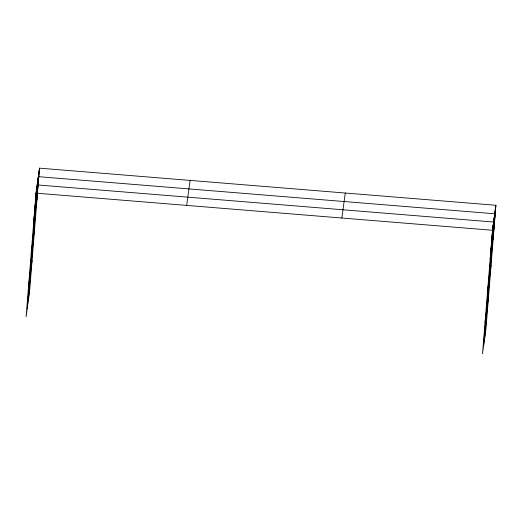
<?xml version="1.0" encoding="UTF-8"?>
<svg xmlns="http://www.w3.org/2000/svg" width="522" height="522" viewBox="0 0 522 522"><rect width="100%" height="100%" fill="white"/><g stroke="black" fill="none" stroke-linecap="round" stroke-linejoin="round"><path stroke-width="0.78" d="M39.502 168.162L36.044 193.16L26.1 316.723L29.558 291.733L39.502 168.162L495.9 205.276L485.956 328.84L482.498 353.838L492.605 229.093M33.904 220.565L36.37 190.804M34.23 218.209L36.533 189.623M34.393 217.035L36.86 187.267M34.72 214.672L37.023 186.086M27.242 308.476L37.349 183.731M35.209 211.142L37.675 181.375M35.535 208.78L37.838 180.194M35.698 207.606L38.165 177.839M28.384 300.228L38.321 176.664L494.726 213.772M36.194 204.037L38.661 174.237M36.527 201.609L38.83 173.023M36.697 200.396L39.163 170.59M490.465 256.498L492.768 227.912M490.628 255.323L493.094 225.556M490.954 252.968L493.257 224.382M483.64 345.59L493.584 222.02L37.186 184.912M491.443 249.431L493.91 219.664M491.77 247.076L494.073 218.49M491.933 245.895L494.399 216.128M492.259 243.539L494.562 214.953M484.781 337.342L494.895 212.558M492.761 239.931L495.058 211.345M492.931 238.717L495.398 208.917M493.264 236.29L495.73 206.49M33.741 221.746L37.199 196.748M31.222 253.085L34.68 228.094M28.619 285.377L32.083 260.387M186.654 205.407L190.112 180.41M341.832 218.02L345.29 193.029M495.9 205.276L492.442 230.267L36.044 193.16M490.138 258.853L493.603 233.863M487.62 290.199L491.078 265.209M485.023 322.492L488.481 297.501"/></g></svg>
